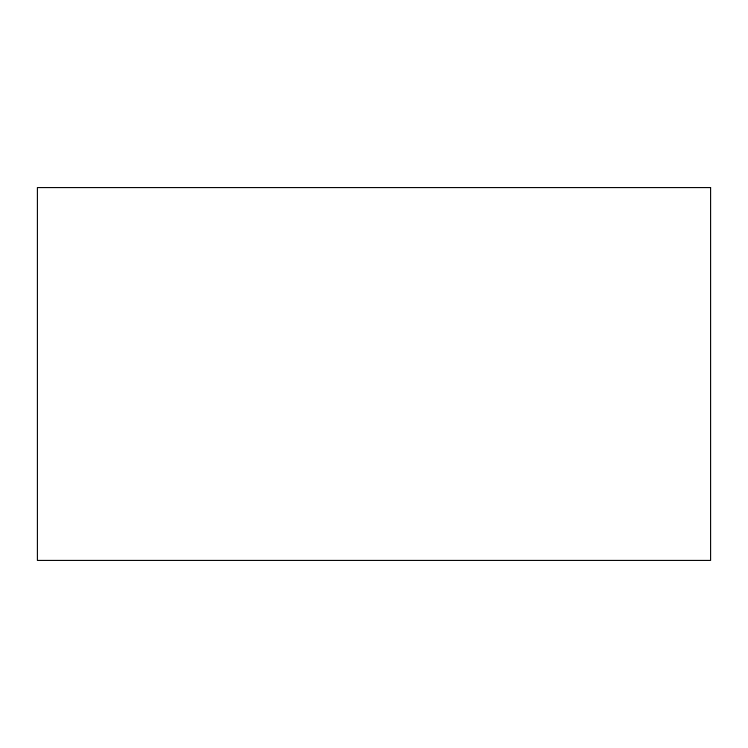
<?xml version="1.0" encoding="UTF-8"?>
<svg xmlns="http://www.w3.org/2000/svg" width="748" height="748" viewBox="0 0 748 748"><rect width="100%" height="100%" fill="white"/><g stroke="black" fill="none" stroke-linecap="round" stroke-linejoin="round"><path stroke-width="1.12" d="M710.6 187.58L37.4 187.58L37.4 560.42L710.6 560.42L710.6 187.58"/></g></svg>
